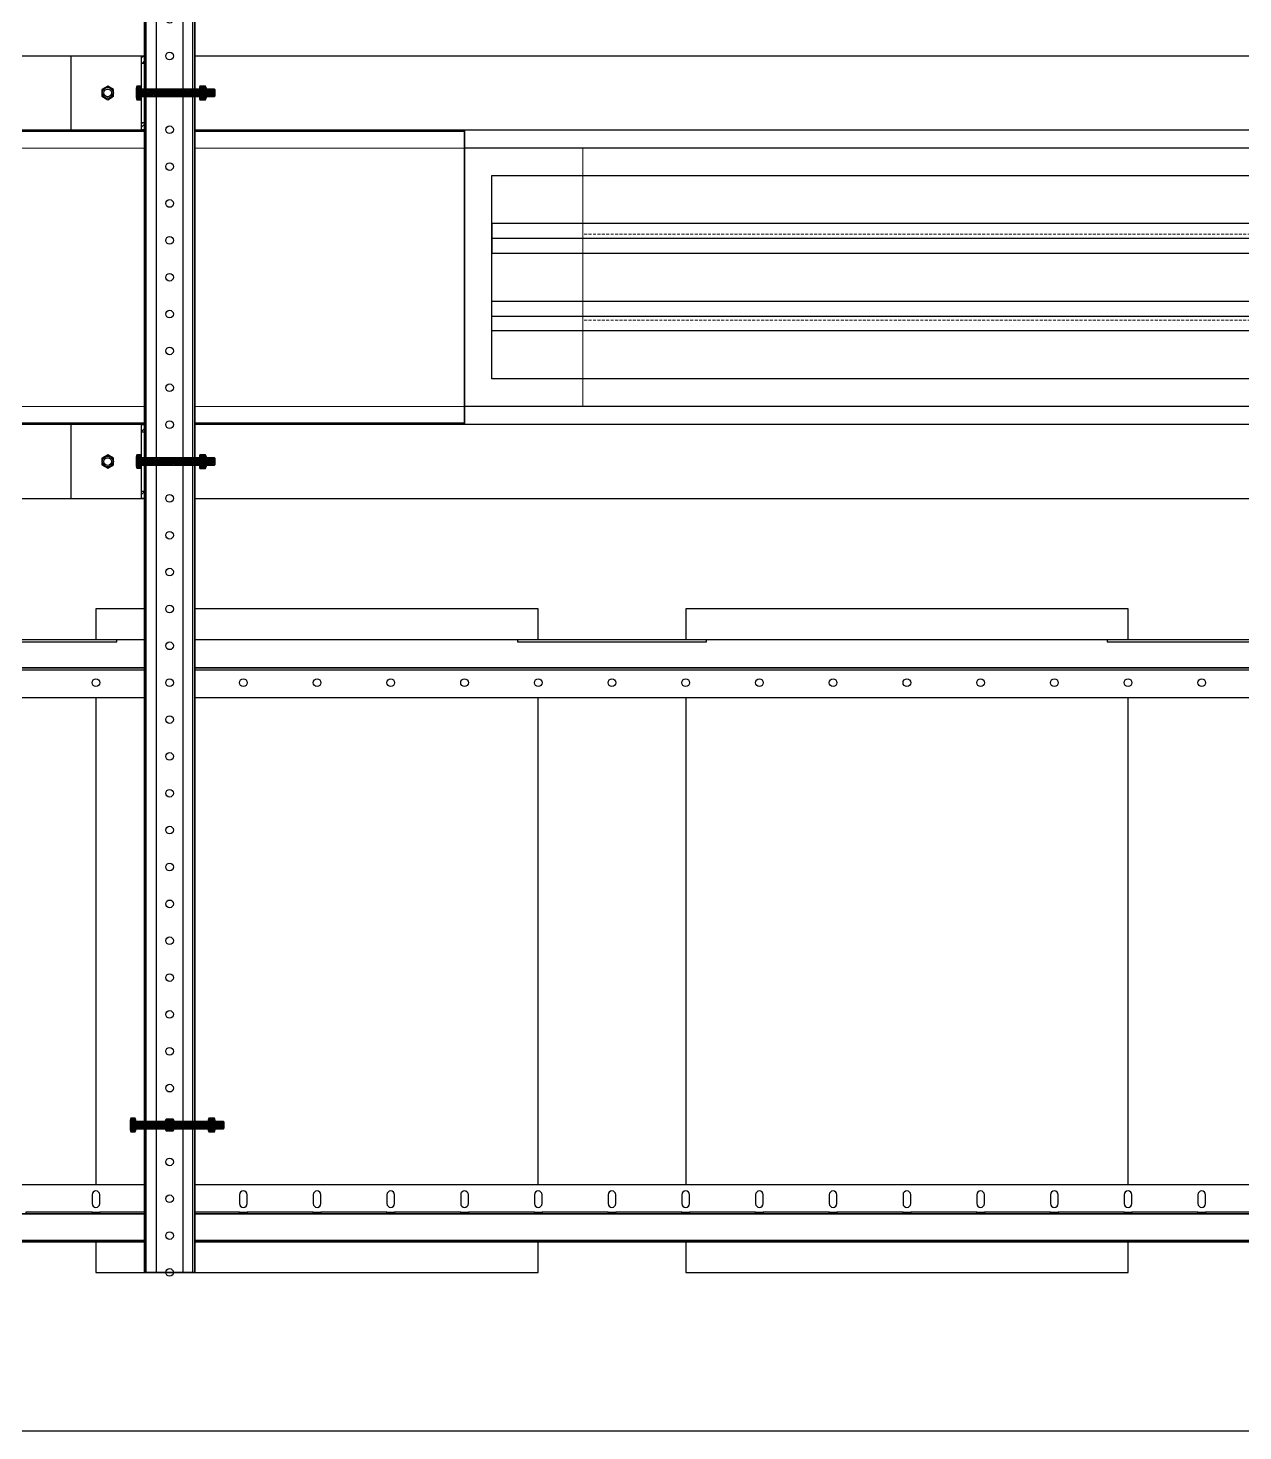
# Model space of a CAD drawing. Header units: millimetres. Extents: x -962357 to -591296, y -223672 to 59420.
# Drawn here: x -782176 to -781352, y -175226 to -174275 of the extents above; entities that cross this region are included whole.
import ezdxf
from ezdxf.enums import TextEntityAlignment as Align

# ---------------------------------------------------------------- set-up
doc = ezdxf.new("R2010")
doc.units = ezdxf.units.MM
doc.linetypes.add('DPA_Hidden 50', pattern=[3, 2, -1])
for name, color, linetype in [('000 - H A T C H', 8, 'Continuous'), ('000 - WIPEOUT', 250, 'Continuous'), ('001 - ASCESSORIES', 251, 'Continuous'), ('A04_TUBE SERIES', 2, 'Continuous'), ('A11_ALU.SOLID SHEET', 2, 'Continuous')]:
    doc.layers.add(name, color=color, linetype=linetype)
doc.layers.add('A-GLAZ-CURT', color=2, linetype='Continuous', lineweight=9)
pattern_1 = [(110, (-0.5, 0), (-0.939693, -0.34202), []), (110, (-0.2012, 0.6409), (-0.939693, -0.34202), [1.25, -0.25, 0, -0.25])]

# ---------------------------------------------------------------- blocks, each defined once
blk = doc.blocks.new('*U4635')
at = {"layer": 'A11_ALU.SOLID SHEET', "color": 0}
blk.add_lwpolyline([(350, -98.8), (350, 98.8), (0, 98.8), (0, -98.8)], close=True, dxfattribs=at)
at = {"layer": 'Defpoints', "color": 250}
blk.add_point((0, 0), dxfattribs=at)
blk.add_text('AL.SHEET-HAT-TYPE-R', height=6, rotation=270, dxfattribs=at).set_placement((15, 0), align=Align.BOTTOM_CENTER)
blk = doc.blocks.new('*U4623')
at = {"layer": '001 - ASCESSORIES', "color": 0, "linetype": 'ByBlock'}
blk.add_lwpolyline([(800, 87.5), (-800, 87.5), (-800, -87.5), (800, -87.5)], close=True, dxfattribs=at)
at = {"layer": '001 - ASCESSORIES', "linetype": 'ByBlock'}
for points in [[(-781.5, 69), (781.5, 69), (781.5, -69), (-781.5, -69)], [(781.5, 36.33), (-781.5, 36.33), (-781.5, 16.33), (781.5, 16.33)], [(-781.5, -16.33), (781.5, -16.33), (781.5, -36.33), (-781.5, -36.33)]]:
    blk.add_lwpolyline(points, close=True, dxfattribs=at)
for points in [[(781.5, 26.33), (-781.5, 26.33)], [(-781.5, -26.33), (781.5, -26.33)]]:
    blk.add_lwpolyline(points, dxfattribs=at)
blk = doc.blocks.new('*U4640')
blk.add_attdef('EXTR.OVL-LENGTH_', (-25, -59.09), '', height=5)
blk.add_wipeout([(-25, 0), (25, 0), (25, 7100), (-25, 7100)]).dxf.layer = '000 - WIPEOUT'
at = {"layer": 'A04_TUBE SERIES', "color": 0}
blk.add_lwpolyline([(-25, 0), (25, 0), (25, 7100), (-25, 7100)], close=True, dxfattribs=at)
blk = doc.blocks.new('*U4641')
blk.add_attdef('EXTR.OVL-LENGTH_', (-25, -59.09), '', height=5)
blk.add_wipeout([(-25, 0), (25, 0), (25, 7100), (-25, 7100)]).dxf.layer = '000 - WIPEOUT'
at = {"layer": 'A04_TUBE SERIES', "color": 0}
blk.add_lwpolyline([(-25, 0), (25, 0), (25, 7100), (-25, 7100)], close=True, dxfattribs=at)
blk = doc.blocks.new('*U4873')
at = {"color": 3}
for points in [[(-225, 1150), (225, 1150), (225, 850), (-225, 850)], [(-225, 750), (225, 750), (225, 450), (-225, 450)]]:
    blk.add_wipeout(points, dxfattribs=at).dxf.layer = '000 - WIPEOUT'
at = {"layer": 'A11_ALU.SOLID SHEET', "color": 0, "linetype": 'ByBlock'}
for points in [[(-225, 850), (225, 850), (225, 1150), (-225, 1150)], [(-225, 450), (225, 450), (225, 750), (-225, 750)]]:
    blk.add_lwpolyline(points, close=True, dxfattribs=at)
blk = doc.blocks.new('000 - ASSCESSORIES_FAMELINE_GALV.BRACKET_FITTING_Z-PROFILE_HR-02AA_TOP_VIEW')
blk.add_wipeout([(-1200, 39), (1200, 39), (1200, 0), (-1200, 0)]).dxf.layer = '000 - WIPEOUT'
at = {"layer": '001 - ASCESSORIES', "linetype": 'Continuous'}
for p, q in [((-1200, 39), (1200, 39)), ((-1200, 0), (1200, 0))]:
    blk.add_line(p, q, dxfattribs=at)
at = {"layer": '001 - ASCESSORIES', "color": 1, "linetype": 'ByBlock'}
for p, q in [((72.4, 20.2), (72.4, 19)), ((122.4, 20.2), (122.4, 19)), ((172.4, 20.2), (172.4, 19)), ((222.4, 20.2), (222.4, 19)), ((272.4, 20.2), (272.4, 19)), ((322.4, 20.2), (322.4, 19)), ((372.4, 20.2), (372.4, 19)), ((422.4, 20.2), (422.4, 19)), ((472.4, 20.2), (472.4, 19)), ((522.4, 20.2), (522.4, 19)), ((572.4, 20.2), (572.4, 19)), ((622.4, 20.2), (622.4, 19)), ((672.4, 20.2), (672.4, 19)), ((722.4, 20.2), (722.4, 19)), ((772.4, 20.2), (772.4, 19)), ((822.4, 20.2), (822.4, 19))]:
    blk.add_line(p, q, dxfattribs=at)
at = {"layer": '001 - ASCESSORIES', "color": 0, "linetype": 'ByBlock'}
blk.add_lwpolyline([(-1200, 39), (1200, 39), (1200, 19), (-1200, 19)], close=True, dxfattribs=at)
at = {"layer": '001 - ASCESSORIES'}
for points in [[(77.6, 26), (77.6, 32, 1), (72.4, 32), (72.4, 26, 1)], [(127.6, 26), (127.6, 32, 1), (122.4, 32), (122.4, 26, 1)], [(177.6, 26), (177.6, 32, 1), (172.4, 32), (172.4, 26, 1)], [(227.6, 26), (227.6, 32, 1), (222.4, 32), (222.4, 26, 1)], [(277.6, 26), (277.6, 32, 1), (272.4, 32), (272.4, 26, 1)], [(327.6, 26), (327.6, 32, 1), (322.4, 32), (322.4, 26, 1)], [(377.6, 26), (377.6, 32, 1), (372.4, 32), (372.4, 26, 1)], [(427.6, 26), (427.6, 32, 1), (422.4, 32), (422.4, 26, 1)], [(477.6, 26), (477.6, 32, 1), (472.4, 32), (472.4, 26, 1)], [(527.6, 26), (527.6, 32, 1), (522.4, 32), (522.4, 26, 1)], [(577.6, 26), (577.6, 32, 1), (572.4, 32), (572.4, 26, 1)], [(627.6, 26), (627.6, 32, 1), (622.4, 32), (622.4, 26, 1)], [(677.6, 26), (677.6, 32, 1), (672.4, 32), (672.4, 26, 1)], [(727.6, 26), (727.6, 32, 1), (722.4, 32), (722.4, 26, 1)], [(777.6, 26), (777.6, 32, 1), (772.4, 32), (772.4, 26, 1)], [(827.6, 26), (827.6, 32, 1), (822.4, 32), (822.4, 26, 1)]]:
    blk.add_lwpolyline(points, format="xyb", close=True, dxfattribs=at)
at = {"layer": '001 - ASCESSORIES', "color": 1, "linetype": 'ByBlock'}
for points in [[(72.4, 20.2), (27.6, 20.2), (27.6, 19), (72.4, 19)], [(72.4, 20.2), (77.6, 20.2), (77.6, 19), (72.4, 19)], [(122.4, 20.2), (77.6, 20.2), (77.6, 19), (122.4, 19)], [(122.4, 20.2), (127.6, 20.2), (127.6, 19), (122.4, 19)], [(172.4, 20.2), (127.6, 20.2), (127.6, 19), (172.4, 19)], [(172.4, 20.2), (177.6, 20.2), (177.6, 19), (172.4, 19)], [(222.4, 20.2), (177.6, 20.2), (177.6, 19), (222.4, 19)], [(222.4, 20.2), (227.6, 20.2), (227.6, 19), (222.4, 19)], [(272.4, 20.2), (227.6, 20.2), (227.6, 19), (272.4, 19)], [(272.4, 20.2), (277.6, 20.2), (277.6, 19), (272.4, 19)], [(322.4, 20.2), (277.6, 20.2), (277.6, 19), (322.4, 19)], [(322.4, 20.2), (327.6, 20.2), (327.6, 19), (322.4, 19)], [(372.4, 20.2), (327.6, 20.2), (327.6, 19), (372.4, 19)], [(372.4, 20.2), (377.6, 20.2), (377.6, 19), (372.4, 19)], [(422.4, 20.2), (377.6, 20.2), (377.6, 19), (422.4, 19)], [(422.4, 20.2), (427.6, 20.2), (427.6, 19), (422.4, 19)], [(472.4, 20.2), (427.6, 20.2), (427.6, 19), (472.4, 19)], [(472.4, 20.2), (477.6, 20.2), (477.6, 19), (472.4, 19)], [(522.4, 20.2), (477.6, 20.2), (477.6, 19), (522.4, 19)], [(522.4, 20.2), (527.6, 20.2), (527.6, 19), (522.4, 19)], [(572.4, 20.2), (527.6, 20.2), (527.6, 19), (572.4, 19)], [(572.4, 20.2), (577.6, 20.2), (577.6, 19), (572.4, 19)], [(622.4, 20.2), (577.6, 20.2), (577.6, 19), (622.4, 19)], [(622.4, 20.2), (627.6, 20.2), (627.6, 19), (622.4, 19)], [(672.4, 20.2), (627.6, 20.2), (627.6, 19), (672.4, 19)], [(672.4, 20.2), (677.6, 20.2), (677.6, 19), (672.4, 19)], [(722.4, 20.2), (677.6, 20.2), (677.6, 19), (722.4, 19)], [(722.4, 20.2), (727.6, 20.2), (727.6, 19), (722.4, 19)], [(772.4, 20.2), (727.6, 20.2), (727.6, 19), (772.4, 19)], [(772.4, 20.2), (777.6, 20.2), (777.6, 19), (772.4, 19)], [(822.4, 20.2), (777.6, 20.2), (777.6, 19), (822.4, 19)], [(822.4, 20.2), (827.6, 20.2), (827.6, 19), (822.4, 19)], [(872.4, 20.2), (827.6, 20.2), (827.6, 19), (872.4, 19)]]:
    blk.add_lwpolyline(points, close=True, dxfattribs=at)
at = {"layer": '001 - ASCESSORIES'}
blk.add_lwpolyline([(-1200, 19), (1200, 19), (1200, 0), (-1200, 0)], close=True, dxfattribs=at)
at = {"layer": '001 - ASCESSORIES', "color": 2}
blk.add_lwpolyline([(-1200, 1.2), (1200, 1.2), (1200, 0), (-1200, 0)], close=True, dxfattribs=at)
blk = doc.blocks.new('*U4901')
at = {"layer": '001 - ASCESSORIES', "linetype": 'ByBlock', "rotation": 180}
blk.add_blockref('000 - ASSCESSORIES_FAMELINE_GALV.BRACKET_FITTING_Z-PROFILE_HR-02AA_TOP_VIEW', (1200, 39), dxfattribs=at)
blk = doc.blocks.new('000 - ASSCESSORIES_FAMELINE_GALV.BRACKET_FITTING_Z-PROFILE_HR-02B_TOP_VIEW')
blk.add_wipeout([(-1200, 39), (1200, 39), (1200, 0), (-1200, 0)]).dxf.layer = '000 - WIPEOUT'
at = {"layer": '001 - ASCESSORIES', "linetype": 'ByBlock'}
blk.add_line((1200, 20.2), (-1200, 20.2), dxfattribs=at)
at = {"layer": '001 - ASCESSORIES'}
blk.add_line((1200, 19), (-1200, 19), dxfattribs=at)
at = {"layer": '001 - ASCESSORIES', "color": 0}
blk.add_lwpolyline([(-1200, 39), (-1200, 19), (1200, 19), (1200, 39)], close=True, dxfattribs=at)
at = {"layer": '001 - ASCESSORIES'}
blk.add_lwpolyline([(-1200, 19), (-1200, 0), (1200, 0), (1200, 19)], close=True, dxfattribs=at)
at = {"layer": '001 - ASCESSORIES', "color": 2}
for points in [[(-864.12, 1.2), (-864.12, 0), (-735.88, 0), (-735.88, 1.2)], [(-464.12, 1.2), (-464.12, 0), (-335.88, 0), (-335.88, 1.2)], [(-64.12, 1.2), (-64.12, 0), (64.12, 0), (64.12, 1.2)]]:
    blk.add_lwpolyline(points, close=True, dxfattribs=at)
at = {"layer": '001 - ASCESSORIES'}
for centre in [(-800, 29), (-750, 29), (-700, 29), (-650, 29), (-600, 29), (-550, 29), (-500, 29), (-450, 29), (-400, 29), (-350, 29), (-300, 29), (-250, 29), (-200, 29), (-150, 29), (-100, 29), (-50, 29)]:
    blk.add_circle(centre, 2.6, dxfattribs=at)
blk = doc.blocks.new('*U4902')
at = {"layer": '001 - ASCESSORIES', "color": 0, "linetype": 'ByBlock'}
blk.add_blockref('000 - ASSCESSORIES_FAMELINE_GALV.BRACKET_FITTING_Z-PROFILE_HR-02B_TOP_VIEW', (1200, -39), dxfattribs=at)
blk = doc.blocks.new('*U4908')
at = {"color": 6}
blk.add_wipeout([(875, -17), (-875, -17), (-875, 17), (875, 17)], dxfattribs=at).dxf.layer = '000 - WIPEOUT'
at = {"layer": '001 - ASCESSORIES', "color": 0, "linetype": 'ByBlock'}
for p, q in [((875, 15.8), (-875, 15.8)), ((875, -15.8), (-875, -15.8))]:
    blk.add_line(p, q, dxfattribs=at)
at = {"layer": '001 - ASCESSORIES', "color": 1}
blk.add_lwpolyline([(875, 17), (875, -17), (-875, -17), (-875, 17)], close=True, dxfattribs=at)
at = {"layer": '001 - ASCESSORIES', "color": 0, "linetype": 'ByBlock'}
for points in [[(-875, 17), (-875, 9), (875, 9), (875, 17)], [(-875, -9), (-875, -17), (875, -17), (875, -9)]]:
    blk.add_lwpolyline(points, close=True, dxfattribs=at)
at = {"layer": '001 - ASCESSORIES', "color": 1, "linetype": 'Continuous'}
for centre in [(-875, 0), (-850, 0), (-825, 0), (-800, 0), (-775, 0), (-750, 0), (-725, 0), (-700, 0), (-675, 0), (-650, 0), (-625, 0), (-600, 0), (-575, 0), (-550, 0), (-525, 0), (-500, 0), (-475, 0), (-450, 0), (-425, 0), (-400, 0), (-375, 0), (-350, 0), (-325, 0), (-300, 0), (-275, 0), (-250, 0), (-225, 0), (-200, 0), (-175, 0), (-150, 0), (-125, 0), (-100, 0), (-75, 0), (-50, 0), (-25, 0), (0, 0), (25, 0), (50, 0), (75, 0), (100, 0), (125, 0), (150, 0), (175, 0), (200, 0), (225, 0), (250, 0), (275, 0), (300, 0), (325, 0), (350, 0), (375, 0), (400, 0), (425, 0), (450, 0), (475, 0), (500, 0), (525, 0), (550, 0), (575, 0), (600, 0), (625, 0), (650, 0), (675, 0), (700, 0), (725, 0), (750, 0), (775, 0), (800, 0), (825, 0), (850, 0), (875, 0)]:
    blk.add_circle(centre, 2.6, dxfattribs=at)
blk = doc.blocks.new('*U4663')
at = {"layer": '001 - ASCESSORIES', "color": 0}
blk.add_lwpolyline([(4.62, 0), (2.31, 4), (-2.31, 4), (-4.62, 0), (-2.31, -4), (2.31, -4)], close=True, dxfattribs=at)
at = {"layer": '001 - ASCESSORIES', "color": 8}
blk.add_circle((0, 0), 3.85, dxfattribs=at)
at = {"layer": '001 - ASCESSORIES', "color": 0}
blk.add_circle((0, 0), 2.6, dxfattribs=at)
blk = doc.blocks.new('*U4664')
at = {"layer": '000 - H A T C H'}
h = blk.add_hatch(color=250, dxfattribs=at)
h.dxf.hatch_style = 1
h.paths.add_polyline_path([(4, -2.31), (4, 2.31), (0, 4.62), (-4, 2.31), (-4, -2.31), (0, -4.62)])
h.paths.add_polyline_path([(0, -2.6, -1), (0, 2.6, -1)], flags=16)
at = {"layer": '001 - ASCESSORIES', "color": 0, "rotation": 270}
blk.add_blockref('*U4663', (0, 0), dxfattribs=at)
blk = doc.blocks.new('*U4682')
at = {"color": 1}
for p, q in [((-3.46, 3.5), (3.46, 3.5)), ((-3.46, 0), (3.46, 0))]:
    blk.add_line(p, q, dxfattribs=at)
at = {"color": 0}
for points in [[(-2.31, 3.21, 0.249855), (-4.62, 3.21), (-4.62, 0.29, 0.249855), (-2.31, 0.29)], [(2.31, 3.21, 0.062432), (0, 3.5, 0.062432), (-2.31, 3.21), (-2.31, 0.29, 0.061701), (0, 0, 0.061701), (2.31, 0.29)], [(4.62, 3.21, 0.249855), (2.31, 3.21), (2.31, 0.29, 0.249855), (4.62, 0.29)]]:
    blk.add_lwpolyline(points, format="xyb", close=True, dxfattribs=at)
blk = doc.blocks.new('*U4696')
at = {"layer": '000 - H A T C H'}
h = blk.add_hatch(dxfattribs=at)
h.set_pattern_fill('ANSI35', color=8, scale=4, angle=65)
h.set_pattern_definition(pattern_1)
h.paths.add_polyline_path([(0, -2.5), (59.5, -2.5), (59.5, 2.5), (0, 2.5)])
at = {"color": 8}
blk.add_line((59.5, -2.5), (59.5, 2.5), dxfattribs=at)
at = {"color": 1}
blk.add_lwpolyline([(59.5, 2.5), (0, 2.5), (0, -2.5), (59.5, -2.5), (60, -2), (60, 2)], close=True, dxfattribs=at)
blk = doc.blocks.new('*U4748')
at = {"layer": '000 - H A T C H'}
h = blk.add_hatch(color=250, dxfattribs=at)
h.dxf.hatch_style = 1
edge = h.paths.add_edge_path()
edge.add_line((-0.29, -4.62), (-3.21, -4.62))
edge.add_arc((-1.05, -3.46), 2.45, 180, 208.05689, ccw=False)
edge.add_line((-3.5, -3.46), (-3.5, -0.01))
edge.add_arc((5.86, 0), 9.36, 179.97608, 180.02392, ccw=False)
edge.add_line((-3.5, 0), (-3.5, 0))
edge.add_arc((5.86, 0), 9.36, 179.97608, 180.02392, ccw=False)
edge.add_line((-3.5, 0.01), (-3.5, 3.46))
edge.add_arc((-1.05, 3.46), 2.45, 151.94311, 180, ccw=False)
edge.add_line((-3.21, 4.62), (-0.29, 4.62))
edge.add_arc((-2.45, 3.46), 2.45, 360, 388.05689, ccw=False)
edge.add_line((0, 3.46), (0, -3.46))
edge.add_arc((-2.45, -3.46), 2.45, 331.94311, 360, ccw=False)
blk.add_blockref('*U4696', (0, 0))
at = {"layer": '001 - ASCESSORIES', "rotation": 90}
blk.add_blockref('*U4682', (0, 0), dxfattribs=at)
blk = doc.blocks.new('*U4662')
at = {"color": 1}
for p, q in [((-3.46, 4.5), (3.46, 4.5)), ((-3.46, 0), (3.46, 0))]:
    blk.add_line(p, q, dxfattribs=at)
at = {"color": 0}
for points in [[(-2.31, 4.21, 0.249893), (-4.62, 4.21), (-4.62, 0.29, 0.249893), (-2.31, 0.29)], [(2.31, 4.21, 0.062422), (0, 4.5, 0.062422), (-2.31, 4.21), (-2.31, 0.29, 0.061692), (0, 0, 0.061692), (2.31, 0.29)], [(4.62, 4.21, 0.249893), (2.31, 4.21), (2.31, 0.29, 0.249893), (4.62, 0.29)]]:
    blk.add_lwpolyline(points, format="xyb", close=True, dxfattribs=at)
blk = doc.blocks.new('*U4707')
at = {"layer": '000 - H A T C H'}
h = blk.add_hatch(color=250, dxfattribs=at)
h.dxf.hatch_style = 1
edge = h.paths.add_edge_path()
edge.add_line((0.29, 4.62), (4.21, 4.62))
edge.add_arc((2.05, 3.46), 2.45, 0, 28.06093, ccw=False)
edge.add_line((4.5, 3.46), (4.5, 0.01))
edge.add_arc((-4.86, 0), 9.36, -0.02392, 0.02392, ccw=False)
edge.add_line((4.5, 0), (4.5, 0))
edge.add_arc((-4.86, 0), 9.36, -0.02392, 0.02392, ccw=False)
edge.add_line((4.5, -0.01), (4.5, -3.46))
edge.add_arc((2.05, -3.46), 2.45, -28.06093, 0, ccw=False)
edge.add_line((4.21, -4.62), (0.29, -4.62))
edge.add_arc((2.45, -3.46), 2.45, 180, 208.06093, ccw=False)
edge.add_line((0, -3.46), (0, 3.46))
edge.add_arc((2.45, 3.46), 2.45, 151.93907, 180, ccw=False)
at = {"layer": '001 - ASCESSORIES', "color": 0, "rotation": 270}
blk.add_blockref('*U4662', (0, 0), dxfattribs=at)
blk = doc.blocks.new('*U4821')
at = {"layer": '001 - ASCESSORIES'}
blk.add_blockref('*U4748', (-23, 0), dxfattribs=at)
at = {"layer": '001 - ASCESSORIES', "color": 2}
for rotation in [90, 90, 270, 270]:
    blk.add_blockref('*U4664', (0, 0), dxfattribs=dict(at, rotation=rotation))
at = {"layer": '001 - ASCESSORIES', "color": 1}
blk.add_blockref('*U4707', (26.2, 0), dxfattribs=at)
blk = doc.blocks.new('000 - ASSCESSORIES_FAMELINE_AL.EXTR._L-PROFILE_50x68mm._non-code_TOP_VIEW')
blk.add_wipeout([(-50, -25), (0, -25), (0, 25), (-50, 25)]).dxf.layer = '000 - WIPEOUT'
at = {"layer": '000 - H A T C H'}
h = blk.add_hatch(dxfattribs=at)
h.set_pattern_fill('ANSI32', color=8, scale=0.5)
h.set_pattern_definition([(45, (-14193.569, 11847.092), (-3.367596, 3.367596), []), (45, (-14191.324, 11847.092), (-3.367596, 3.367596), [])])
h.paths.add_polyline_path([(-2, 20), (0, 20), (0, 25), (-2, 25)])
h.paths.add_polyline_path([(0, -20), (-2, -20), (-2, -25), (0, -25)])
at = {"layer": '001 - ASCESSORIES', "color": 0}
for p, q in [((0, 20), (-2, 20)), ((-2, -20), (0, -20))]:
    blk.add_line(p, q, dxfattribs=at)
at = {"layer": '001 - ASCESSORIES', "color": 1}
blk.add_line((-2, -20), (-2, 20), dxfattribs=at)
at = {"layer": '001 - ASCESSORIES'}
blk.add_lwpolyline([(-50, -25), (0, -25), (0, 25), (-50, 25)], close=True, dxfattribs=at)
at = {"layer": '001 - ASCESSORIES', "color": 0}
for points in [[(-2, 25), (0, 25), (0, 20), (-2, 20)], [(-2, -20), (0, -20), (0, -25), (-2, -25)]]:
    blk.add_lwpolyline(points, close=True, dxfattribs=at)
at = {"layer": '001 - ASCESSORIES', "color": 1}
blk.add_circle((-25, 0), 2.6, dxfattribs=at)
blk = doc.blocks.new('*U4738')
at = {"layer": '001 - ASCESSORIES', "color": 0}
blk.add_blockref('000 - ASSCESSORIES_FAMELINE_AL.EXTR._L-PROFILE_50x68mm._non-code_TOP_VIEW', (0, 0), dxfattribs=at)
blk = doc.blocks.new('*U4683')
blk.add_circle((0, 0), 3.66)
at = {"layer": '001 - ASCESSORIES', "color": 0}
blk.add_lwpolyline([(4.62, 0), (2.31, 4), (-2.31, 4), (-4.62, 0), (-2.31, -4), (2.31, -4)], close=True, dxfattribs=at)
at = {"layer": '001 - ASCESSORIES', "color": 8}
blk.add_circle((0, 0), 3.85, dxfattribs=at)
blk = doc.blocks.new('*U4715')
at = {"layer": '001 - ASCESSORIES', "rotation": 90}
blk.add_blockref('*U4683', (0, 0), dxfattribs=at)
blk = doc.blocks.new('*U4751')
at = {"layer": '001 - ASCESSORIES'}
blk.add_blockref('*U4715', (0, 0), dxfattribs=at)
blk = doc.blocks.new('*U4694')
at = {"layer": '000 - H A T C H'}
h = blk.add_hatch(dxfattribs=at)
h.set_pattern_fill('ANSI35', color=8, scale=4, angle=65)
h.set_pattern_definition(pattern_1)
h.paths.add_polyline_path([(0, -2.5), (49.5, -2.5), (49.5, 2.5), (0, 2.5)])
at = {"color": 8}
blk.add_line((49.5, -2.5), (49.5, 2.5), dxfattribs=at)
at = {"color": 1}
blk.add_lwpolyline([(49.5, 2.5), (0, 2.5), (0, -2.5), (49.5, -2.5), (50, -2), (50, 2)], close=True, dxfattribs=at)
blk = doc.blocks.new('*U4746')
at = {"layer": '000 - H A T C H'}
h = blk.add_hatch(color=250, dxfattribs=at)
h.dxf.hatch_style = 1
edge = h.paths.add_edge_path()
edge.add_line((-0.29, -4.62), (-3.21, -4.62))
edge.add_arc((-1.05, -3.46), 2.45, 180, 208.05689, ccw=False)
edge.add_line((-3.5, -3.46), (-3.5, -0.01))
edge.add_arc((5.86, 0), 9.36, 179.97608, 180.02392, ccw=False)
edge.add_line((-3.5, 0), (-3.5, 0))
edge.add_arc((5.86, 0), 9.36, 179.97608, 180.02392, ccw=False)
edge.add_line((-3.5, 0.01), (-3.5, 3.46))
edge.add_arc((-1.05, 3.46), 2.45, 151.94311, 180, ccw=False)
edge.add_line((-3.21, 4.62), (-0.29, 4.62))
edge.add_arc((-2.45, 3.46), 2.45, 360, 388.05689, ccw=False)
edge.add_line((0, 3.46), (0, -3.46))
edge.add_arc((-2.45, -3.46), 2.45, 331.94311, 360, ccw=False)
blk.add_blockref('*U4694', (0, 0))
at = {"layer": '001 - ASCESSORIES', "rotation": 90}
blk.add_blockref('*U4682', (0, 0), dxfattribs=at)
blk = doc.blocks.new('*U4752')
at = {"layer": '001 - ASCESSORIES'}
for name, p in [('*U4746', (0, 0)), ('*U4707', (39.2, -0.01))]:
    blk.add_blockref(name, p, dxfattribs=at)
blk = doc.blocks.new('*U4794')
at = {"color": 2}
blk.add_blockref('*U4738', (0, 0), dxfattribs=at)
for name, p in [('*U4751', (-25, 0)), ('*U4752', (-2, 0))]:
    blk.add_blockref(name, p)
blk = doc.blocks.new('*U4956')
blk.add_lwpolyline([(-35296.59, 2495), (-44500, 2495), (-44500, 4315), (-47139.64, 4315), (-47139.64, 548.02), (-32660.36, 548.02), (-32660.36, 4315), (-35296.59, 4315)], close=True)
blk.add_blockref('*U4623', (-36400, 1330.5))
at = {"layer": 'A11_ALU.SOLID SHEET', "color": 1}
blk.add_blockref('*U4635', (-37550, 1330.5), dxfattribs=at)
at = {"layer": 'A04_TUBE SERIES', "color": 0, "linetype": 'ByBlock', "rotation": 270}
for name, p in [('*U4640', (-39850, 1455.5)), ('*U4641', (-39850, 1205.5))]:
    blk.add_blockref(name, p, dxfattribs=at)
at = {"layer": 'A11_ALU.SOLID SHEET', "color": 0, "linetype": 'ByBlock', "rotation": 90}
blk.add_blockref('*U4873', (-36300, 880.5), dxfattribs=at)
at = {"layer": '001 - ASCESSORIES', "linetype": 'ByBlock', "rotation": 180}
for name, p in [('*U4902', (-36300, 1045.5)), ('*U4901', (-36325, 715.2))]:
    blk.add_blockref(name, p, dxfattribs=at)
at = {"layer": '001 - ASCESSORIES', "linetype": 'ByBlock', "rotation": 270}
blk.add_blockref('*U4908', (-37400, 1530.5), dxfattribs=at)
at = {"layer": '001 - ASCESSORIES', "linetype": 'ByBlock'}
for name, p in [('*U4794', (-37417, 1455.5)), ('*U4794', (-37417, 1205.5)), ('*U4821', (-37400, 755.5))]:
    blk.add_blockref(name, p, dxfattribs=at)
blk = doc.blocks.new('DPA_CP_Metal Ceiling Air Supply1 - Linear Diffuser Air Supply-12447243-4160-01 UPPER PLATFORM LEVEL - REFLECTED CEILING PLAN')
at = {"layer": 'A-GLAZ-CURT'}
for p, q in [((-753707.35, 9174.03), (-753707.35, 9449.03)), ((-753707.35, 9449.03), (-752107.35, 9449.03)), ((-753707.35, 9174.03), (-753707.35, 9449.03)), ((-753707.35, 9449.03), (-752107.35, 9449.03)), ((-753707.35, 9449.03), (-752107.35, 9449.03)), ((-753707.35, 9174.03), (-753707.35, 9449.03)), ((-752107.35, 9399.03), (-753707.35, 9399.03)), ((-753627.35, 9399.03), (-753627.35, 9224.03)), ((-752107.35, 9224.03), (-753707.35, 9224.03)), ((-753707.35, 9174.03), (-752107.35, 9174.03)), ((-752107.35, 9174.03), (-753707.35, 9174.03)), ((-752107.35, 9174.03), (-753707.35, 9174.03))]:
    blk.add_line(p, q, dxfattribs=at)
at = {"layer": 'A-GLAZ-CURT', "linetype": 'DPA_Hidden 50'}
for p, q in [((-752187.35, 9340.69), (-753627.35, 9340.69)), ((-752187.35, 9282.36), (-753627.35, 9282.36))]:
    blk.add_line(p, q, dxfattribs=at)
blk = doc.blocks.new('DPA_CP_Metal Ceiling Panel1 - Horizontal with Gap-12520836-4160-01 UPPER PLATFORM LEVEL - REFLECTED CEILING PLAN')
at = {"layer": 'A-GLAZ-CURT'}
for p, q in [((-782232.37, 4774.02), (-782232.37, 5049.02)), ((-782232.37, 4774.02), (-782232.37, 5049.02)), ((-782232.37, 5049.02), (-781882.37, 5049.02)), ((-782232.37, 5049.02), (-781882.37, 5049.02)), ((-782232.37, 4774.02), (-782232.37, 5049.02)), ((-781882.37, 4774.02), (-781882.37, 5049.02)), ((-781882.37, 5049.02), (-781882.37, 4774.02)), ((-781882.37, 5049.02), (-781882.37, 4774.02)), ((-782232.37, 4999.02), (-781882.37, 4999.02)), ((-782232.37, 4824.02), (-781882.37, 4824.02)), ((-782232.37, 4774.02), (-781882.37, 4774.02)), ((-781882.37, 4774.02), (-782232.37, 4774.02)), ((-781882.37, 4774.02), (-782232.37, 4774.02))]:
    blk.add_line(p, q, dxfattribs=at)
blk = doc.blocks.new('*U339')
at = {"layer": 'A11_ALU.SOLID SHEET', "color": 0}
blk.add_lwpolyline([(350, -98.8), (350, 98.8), (0, 98.8), (0, -98.8)], close=True, dxfattribs=at)
at = {"layer": 'Defpoints', "color": 250}
blk.add_point((0, 0), dxfattribs=at)
blk.add_text('AL.SHEET-HAT-TYPE-R', height=6, rotation=270, dxfattribs=at).set_placement((15, 0), align=Align.BOTTOM_CENTER)
blk = doc.blocks.new('*U340')
at = {"layer": '001 - ASCESSORIES', "color": 0, "linetype": 'ByBlock'}
blk.add_lwpolyline([(800, 87.5), (-800, 87.5), (-800, -87.5), (800, -87.5)], close=True, dxfattribs=at)
at = {"layer": '001 - ASCESSORIES', "linetype": 'ByBlock'}
for points in [[(-781.5, 69), (781.5, 69), (781.5, -69), (-781.5, -69)], [(781.5, 36.33), (-781.5, 36.33), (-781.5, 16.33), (781.5, 16.33)], [(-781.5, -16.33), (781.5, -16.33), (781.5, -36.33), (-781.5, -36.33)]]:
    blk.add_lwpolyline(points, close=True, dxfattribs=at)
for points in [[(781.5, 26.33), (-781.5, 26.33)], [(-781.5, -26.33), (781.5, -26.33)]]:
    blk.add_lwpolyline(points, dxfattribs=at)
blk = doc.blocks.new('*U720')
blk.add_attdef('EXTR.OVL-LENGTH_', (-25, -59.09), '', height=5)
blk.add_wipeout([(-25, 0), (25, 0), (25, 7100), (-25, 7100)]).dxf.layer = '000 - WIPEOUT'
at = {"layer": 'A04_TUBE SERIES', "color": 0}
blk.add_lwpolyline([(-25, 0), (25, 0), (25, 7100), (-25, 7100)], close=True, dxfattribs=at)
blk = doc.blocks.new('*U721')
blk.add_attdef('EXTR.OVL-LENGTH_', (-25, -59.09), '', height=5)
blk.add_wipeout([(-25, 0), (25, 0), (25, 7100), (-25, 7100)]).dxf.layer = '000 - WIPEOUT'
at = {"layer": 'A04_TUBE SERIES', "color": 0}
blk.add_lwpolyline([(-25, 0), (25, 0), (25, 7100), (-25, 7100)], close=True, dxfattribs=at)
blk = doc.blocks.new('*U705')
at = {"color": 3}
for points in [[(-225, 1150), (225, 1150), (225, 850), (-225, 850)], [(-225, 750), (225, 750), (225, 450), (-225, 450)]]:
    blk.add_wipeout(points, dxfattribs=at).dxf.layer = '000 - WIPEOUT'
at = {"layer": 'A11_ALU.SOLID SHEET', "color": 0, "linetype": 'ByBlock'}
for points in [[(-225, 850), (225, 850), (225, 1150), (-225, 1150)], [(-225, 450), (225, 450), (225, 750), (-225, 750)]]:
    blk.add_lwpolyline(points, close=True, dxfattribs=at)
blk = doc.blocks.new('*U505')
at = {"layer": '001 - ASCESSORIES', "linetype": 'ByBlock', "rotation": 180}
blk.add_blockref('000 - ASSCESSORIES_FAMELINE_GALV.BRACKET_FITTING_Z-PROFILE_HR-02AA_TOP_VIEW', (1200, 39), dxfattribs=at)
blk = doc.blocks.new('*U506')
at = {"layer": '001 - ASCESSORIES', "color": 0, "linetype": 'ByBlock'}
blk.add_blockref('000 - ASSCESSORIES_FAMELINE_GALV.BRACKET_FITTING_Z-PROFILE_HR-02B_TOP_VIEW', (1200, -39), dxfattribs=at)
blk = doc.blocks.new('*U522')
at = {"color": 6}
blk.add_wipeout([(875, -17), (-875, -17), (-875, 17), (875, 17)], dxfattribs=at).dxf.layer = '000 - WIPEOUT'
at = {"layer": '001 - ASCESSORIES', "color": 0, "linetype": 'ByBlock'}
for p, q in [((875, 15.8), (-875, 15.8)), ((875, -15.8), (-875, -15.8))]:
    blk.add_line(p, q, dxfattribs=at)
at = {"layer": '001 - ASCESSORIES', "color": 1}
blk.add_lwpolyline([(875, 17), (875, -17), (-875, -17), (-875, 17)], close=True, dxfattribs=at)
at = {"layer": '001 - ASCESSORIES', "color": 0, "linetype": 'ByBlock'}
for points in [[(-875, 17), (-875, 9), (875, 9), (875, 17)], [(-875, -9), (-875, -17), (875, -17), (875, -9)]]:
    blk.add_lwpolyline(points, close=True, dxfattribs=at)
at = {"layer": '001 - ASCESSORIES', "color": 1, "linetype": 'Continuous'}
for centre in [(-875, 0), (-850, 0), (-825, 0), (-800, 0), (-775, 0), (-750, 0), (-725, 0), (-700, 0), (-675, 0), (-650, 0), (-625, 0), (-600, 0), (-575, 0), (-550, 0), (-525, 0), (-500, 0), (-475, 0), (-450, 0), (-425, 0), (-400, 0), (-375, 0), (-350, 0), (-325, 0), (-300, 0), (-275, 0), (-250, 0), (-225, 0), (-200, 0), (-175, 0), (-150, 0), (-125, 0), (-100, 0), (-75, 0), (-50, 0), (-25, 0), (0, 0), (25, 0), (50, 0), (75, 0), (100, 0), (125, 0), (150, 0), (175, 0), (200, 0), (225, 0), (250, 0), (275, 0), (300, 0), (325, 0), (350, 0), (375, 0), (400, 0), (425, 0), (450, 0), (475, 0), (500, 0), (525, 0), (550, 0), (575, 0), (600, 0), (625, 0), (650, 0), (675, 0), (700, 0), (725, 0), (750, 0), (775, 0), (800, 0), (825, 0), (850, 0), (875, 0)]:
    blk.add_circle(centre, 2.6, dxfattribs=at)
blk = doc.blocks.new('*U350')
at = {"layer": '001 - ASCESSORIES', "color": 0}
blk.add_lwpolyline([(4.62, 0), (2.31, 4), (-2.31, 4), (-4.62, 0), (-2.31, -4), (2.31, -4)], close=True, dxfattribs=at)
at = {"layer": '001 - ASCESSORIES', "color": 8}
blk.add_circle((0, 0), 3.85, dxfattribs=at)
at = {"layer": '001 - ASCESSORIES', "color": 0}
blk.add_circle((0, 0), 2.6, dxfattribs=at)
blk = doc.blocks.new('*U671')
at = {"layer": '000 - H A T C H'}
h = blk.add_hatch(color=250, dxfattribs=at)
h.dxf.hatch_style = 1
h.paths.add_polyline_path([(4, -2.31), (4, 2.31), (0, 4.62), (-4, 2.31), (-4, -2.31), (0, -4.62)])
h.paths.add_polyline_path([(0, -2.6, -1), (0, 2.6, -1)], flags=16)
at = {"layer": '001 - ASCESSORIES', "color": 0, "rotation": 270}
blk.add_blockref('*U350', (0, 0), dxfattribs=at)
blk = doc.blocks.new('*U351')
at = {"color": 1}
for p, q in [((-3.46, 3.5), (3.46, 3.5)), ((-3.46, 0), (3.46, 0))]:
    blk.add_line(p, q, dxfattribs=at)
at = {"color": 0}
for points in [[(-2.31, 3.21, 0.249855), (-4.62, 3.21), (-4.62, 0.29, 0.249855), (-2.31, 0.29)], [(2.31, 3.21, 0.062432), (0, 3.5, 0.062432), (-2.31, 3.21), (-2.31, 0.29, 0.061701), (0, 0, 0.061701), (2.31, 0.29)], [(4.62, 3.21, 0.249855), (2.31, 3.21), (2.31, 0.29, 0.249855), (4.62, 0.29)]]:
    blk.add_lwpolyline(points, format="xyb", close=True, dxfattribs=at)
blk = doc.blocks.new('*U365')
at = {"layer": '000 - H A T C H'}
h = blk.add_hatch(dxfattribs=at)
h.set_pattern_fill('ANSI35', color=8, scale=4, angle=65)
h.set_pattern_definition(pattern_1)
h.paths.add_polyline_path([(0, -2.5), (59.5, -2.5), (59.5, 2.5), (0, 2.5)])
at = {"color": 8}
blk.add_line((59.5, -2.5), (59.5, 2.5), dxfattribs=at)
at = {"color": 1}
blk.add_lwpolyline([(59.5, 2.5), (0, 2.5), (0, -2.5), (59.5, -2.5), (60, -2), (60, 2)], close=True, dxfattribs=at)
blk = doc.blocks.new('*U583')
at = {"layer": '000 - H A T C H'}
h = blk.add_hatch(color=250, dxfattribs=at)
h.dxf.hatch_style = 1
edge = h.paths.add_edge_path()
edge.add_line((-0.29, -4.62), (-3.21, -4.62))
edge.add_arc((-1.05, -3.46), 2.45, 180, 208.05689, ccw=False)
edge.add_line((-3.5, -3.46), (-3.5, -0.01))
edge.add_arc((5.86, 0), 9.36, 179.97608, 180.02392, ccw=False)
edge.add_line((-3.5, 0), (-3.5, 0))
edge.add_arc((5.86, 0), 9.36, 179.97608, 180.02392, ccw=False)
edge.add_line((-3.5, 0.01), (-3.5, 3.46))
edge.add_arc((-1.05, 3.46), 2.45, 151.94311, 180, ccw=False)
edge.add_line((-3.21, 4.62), (-0.29, 4.62))
edge.add_arc((-2.45, 3.46), 2.45, 360, 388.05689, ccw=False)
edge.add_line((0, 3.46), (0, -3.46))
edge.add_arc((-2.45, -3.46), 2.45, 331.94311, 360, ccw=False)
blk.add_blockref('*U365', (0, 0))
at = {"layer": '001 - ASCESSORIES', "rotation": 90}
blk.add_blockref('*U351', (0, 0), dxfattribs=at)
blk = doc.blocks.new('*U349')
at = {"color": 1}
for p, q in [((-3.46, 4.5), (3.46, 4.5)), ((-3.46, 0), (3.46, 0))]:
    blk.add_line(p, q, dxfattribs=at)
at = {"color": 0}
for points in [[(-2.31, 4.21, 0.249893), (-4.62, 4.21), (-4.62, 0.29, 0.249893), (-2.31, 0.29)], [(2.31, 4.21, 0.062422), (0, 4.5, 0.062422), (-2.31, 4.21), (-2.31, 0.29, 0.061692), (0, 0, 0.061692), (2.31, 0.29)], [(4.62, 4.21, 0.249893), (2.31, 4.21), (2.31, 0.29, 0.249893), (4.62, 0.29)]]:
    blk.add_lwpolyline(points, format="xyb", close=True, dxfattribs=at)
blk = doc.blocks.new('*U667')
at = {"layer": '000 - H A T C H'}
h = blk.add_hatch(color=250, dxfattribs=at)
h.dxf.hatch_style = 1
edge = h.paths.add_edge_path()
edge.add_line((0.29, 4.62), (4.21, 4.62))
edge.add_arc((2.05, 3.46), 2.45, 0, 28.06093, ccw=False)
edge.add_line((4.5, 3.46), (4.5, 0.01))
edge.add_arc((-4.86, 0), 9.36, -0.02392, 0.02392, ccw=False)
edge.add_line((4.5, 0), (4.5, 0))
edge.add_arc((-4.86, 0), 9.36, -0.02392, 0.02392, ccw=False)
edge.add_line((4.5, -0.01), (4.5, -3.46))
edge.add_arc((2.05, -3.46), 2.45, -28.06093, 0, ccw=False)
edge.add_line((4.21, -4.62), (0.29, -4.62))
edge.add_arc((2.45, -3.46), 2.45, 180, 208.06093, ccw=False)
edge.add_line((0, -3.46), (0, 3.46))
edge.add_arc((2.45, 3.46), 2.45, 151.93907, 180, ccw=False)
at = {"layer": '001 - ASCESSORIES', "color": 0, "rotation": 270}
blk.add_blockref('*U349', (0, 0), dxfattribs=at)
blk = doc.blocks.new('*U686')
at = {"layer": '001 - ASCESSORIES'}
blk.add_blockref('*U583', (-23, 0), dxfattribs=at)
at = {"layer": '001 - ASCESSORIES', "color": 2}
for rotation in [90, 90, 270, 270]:
    blk.add_blockref('*U671', (0, 0), dxfattribs=dict(at, rotation=rotation))
at = {"layer": '001 - ASCESSORIES', "color": 1}
blk.add_blockref('*U667', (26.2, 0), dxfattribs=at)
blk = doc.blocks.new('*U573')
at = {"layer": '001 - ASCESSORIES', "color": 0}
blk.add_blockref('000 - ASSCESSORIES_FAMELINE_AL.EXTR._L-PROFILE_50x68mm._non-code_TOP_VIEW', (0, 0), dxfattribs=at)
blk = doc.blocks.new('*U352')
blk.add_circle((0, 0), 3.66)
at = {"layer": '001 - ASCESSORIES', "color": 0}
blk.add_lwpolyline([(4.62, 0), (2.31, 4), (-2.31, 4), (-4.62, 0), (-2.31, -4), (2.31, -4)], close=True, dxfattribs=at)
at = {"layer": '001 - ASCESSORIES', "color": 8}
blk.add_circle((0, 0), 3.85, dxfattribs=at)
blk = doc.blocks.new('*U662')
at = {"layer": '001 - ASCESSORIES', "rotation": 90}
blk.add_blockref('*U352', (0, 0), dxfattribs=at)
blk = doc.blocks.new('*U569')
at = {"layer": '001 - ASCESSORIES'}
blk.add_blockref('*U662', (0, 0), dxfattribs=at)
blk = doc.blocks.new('*U363')
at = {"layer": '000 - H A T C H'}
h = blk.add_hatch(dxfattribs=at)
h.set_pattern_fill('ANSI35', color=8, scale=4, angle=65)
h.set_pattern_definition(pattern_1)
h.paths.add_polyline_path([(0, -2.5), (49.5, -2.5), (49.5, 2.5), (0, 2.5)])
at = {"color": 8}
blk.add_line((49.5, -2.5), (49.5, 2.5), dxfattribs=at)
at = {"color": 1}
blk.add_lwpolyline([(49.5, 2.5), (0, 2.5), (0, -2.5), (49.5, -2.5), (50, -2), (50, 2)], close=True, dxfattribs=at)
blk = doc.blocks.new('*U584')
at = {"layer": '000 - H A T C H'}
h = blk.add_hatch(color=250, dxfattribs=at)
h.dxf.hatch_style = 1
edge = h.paths.add_edge_path()
edge.add_line((-0.29, -4.62), (-3.21, -4.62))
edge.add_arc((-1.05, -3.46), 2.45, 180, 208.05689, ccw=False)
edge.add_line((-3.5, -3.46), (-3.5, -0.01))
edge.add_arc((5.86, 0), 9.36, 179.97608, 180.02392, ccw=False)
edge.add_line((-3.5, 0), (-3.5, 0))
edge.add_arc((5.86, 0), 9.36, 179.97608, 180.02392, ccw=False)
edge.add_line((-3.5, 0.01), (-3.5, 3.46))
edge.add_arc((-1.05, 3.46), 2.45, 151.94311, 180, ccw=False)
edge.add_line((-3.21, 4.62), (-0.29, 4.62))
edge.add_arc((-2.45, 3.46), 2.45, 360, 388.05689, ccw=False)
edge.add_line((0, 3.46), (0, -3.46))
edge.add_arc((-2.45, -3.46), 2.45, 331.94311, 360, ccw=False)
blk.add_blockref('*U363', (0, 0))
at = {"layer": '001 - ASCESSORIES', "rotation": 90}
blk.add_blockref('*U351', (0, 0), dxfattribs=at)
blk = doc.blocks.new('*U680')
at = {"layer": '001 - ASCESSORIES'}
for name, p in [('*U584', (0, 0)), ('*U667', (39.2, -0.01))]:
    blk.add_blockref(name, p, dxfattribs=at)
blk = doc.blocks.new('*U681')
at = {"color": 2}
blk.add_blockref('*U573', (0, 0), dxfattribs=at)
for name, p in [('*U569', (-25, 0)), ('*U680', (-2, 0))]:
    blk.add_blockref(name, p)

msp = doc.modelspace()

# ---------------------------------------------------------------- block references
at = {"layer": 'A-GLAZ-CURT'}
for name, p in [('DPA_CP_Metal Ceiling Panel1 - Horizontal with Gap-12520836-4160-01 UPPER PLATFORM LEVEL - REFLECTED CEILING PLAN', (2.5, -179355.5)), ('DPA_CP_Metal Ceiling Air Supply1 - Linear Diffuser Air Supply-12447243-4160-01 UPPER PLATFORM LEVEL - REFLECTED CEILING PLAN', (-28172.5, -183755.5))]:
    msp.add_blockref(name, p, dxfattribs=at)

# ---------------------------------------------------------------- next in the draw order: block references
msp.add_blockref('*U4956', (-744680, -175774.39))

# ---------------------------------------------------------------- next in the draw order: linework, layer by layer
msp.add_lwpolyline([(-779976.59, -173279.4), (-789180, -173279.4), (-789180, -171459.39), (-791819.64, -171459.39), (-791819.64, -175226.37), (-777340.36, -175226.37), (-777340.36, -171459.39), (-779976.59, -171459.39)], close=True)

# ---------------------------------------------------------------- next in the draw order: block references
msp.add_blockref('*U340', (-781080, -174443.89))
at = {"layer": 'A11_ALU.SOLID SHEET', "color": 1}
msp.add_blockref('*U339', (-782230, -174443.89), dxfattribs=at)

# ---------------------------------------------------------------- next in the draw order: block references
at = {"layer": 'A04_TUBE SERIES', "color": 0, "linetype": 'ByBlock', "rotation": 270}
for name, p in [('*U720', (-784530, -174318.89)), ('*U721', (-784530, -174568.89))]:
    msp.add_blockref(name, p, dxfattribs=at)
at = {"layer": 'A11_ALU.SOLID SHEET', "color": 0, "linetype": 'ByBlock', "rotation": 90}
msp.add_blockref('*U705', (-780980, -174893.89), dxfattribs=at)

# ---------------------------------------------------------------- next in the draw order: block references
at = {"layer": '001 - ASCESSORIES', "linetype": 'ByBlock', "rotation": 180}
for name, p in [('*U506', (-780980, -174728.89)), ('*U505', (-781005, -175059.19))]:
    msp.add_blockref(name, p, dxfattribs=at)

# ---------------------------------------------------------------- next in the draw order: block references
at = {"layer": '001 - ASCESSORIES', "linetype": 'ByBlock', "rotation": 270}
msp.add_blockref('*U522', (-782080, -174243.89), dxfattribs=at)

# ---------------------------------------------------------------- next in the draw order: block references
at = {"layer": '001 - ASCESSORIES', "linetype": 'ByBlock'}
for name, p in [('*U681', (-782097, -174318.89)), ('*U681', (-782097, -174568.89)), ('*U686', (-782080, -175018.89))]:
    msp.add_blockref(name, p, dxfattribs=at)

doc.saveas('drawing.dxf')
